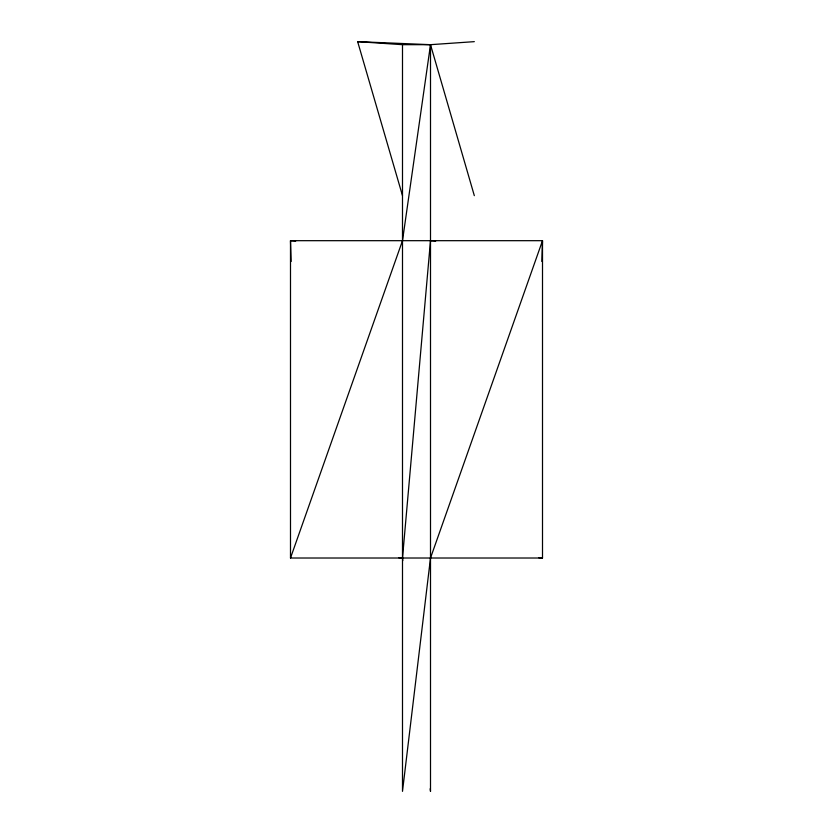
<?xml version="1.0" encoding="UTF-8"?>
<svg xmlns="http://www.w3.org/2000/svg" width="833" height="833" viewBox="0 0 833 833"><rect width="100%" height="100%" fill="white"/><g stroke="black" fill="none" stroke-linecap="round" stroke-linejoin="round"><path stroke-width="1.25" d="M541.866 261.479L542.502 240.685L290.498 240.685L290.498 558.016L542.502 558.016L542.502 240.685L430.505 558.016L402.495 791.35L402.495 44.68L357.649 41.65L402.495 195.651M402.808 560.599L402.495 558.016L430.505 240.685L435.638 241.154M290.498 558.016L402.495 240.685L430.505 44.68L474.321 41.65M402.495 44.68L430.505 44.68L474.321 195.651M357.649 41.65L430.505 44.68L430.505 791.35L430.192 788.768M295.642 241.143L290.498 240.685L291.123 261.489M398.643 557.673L402.495 558.016M538.649 557.662L542.502 558.016"/></g></svg>
